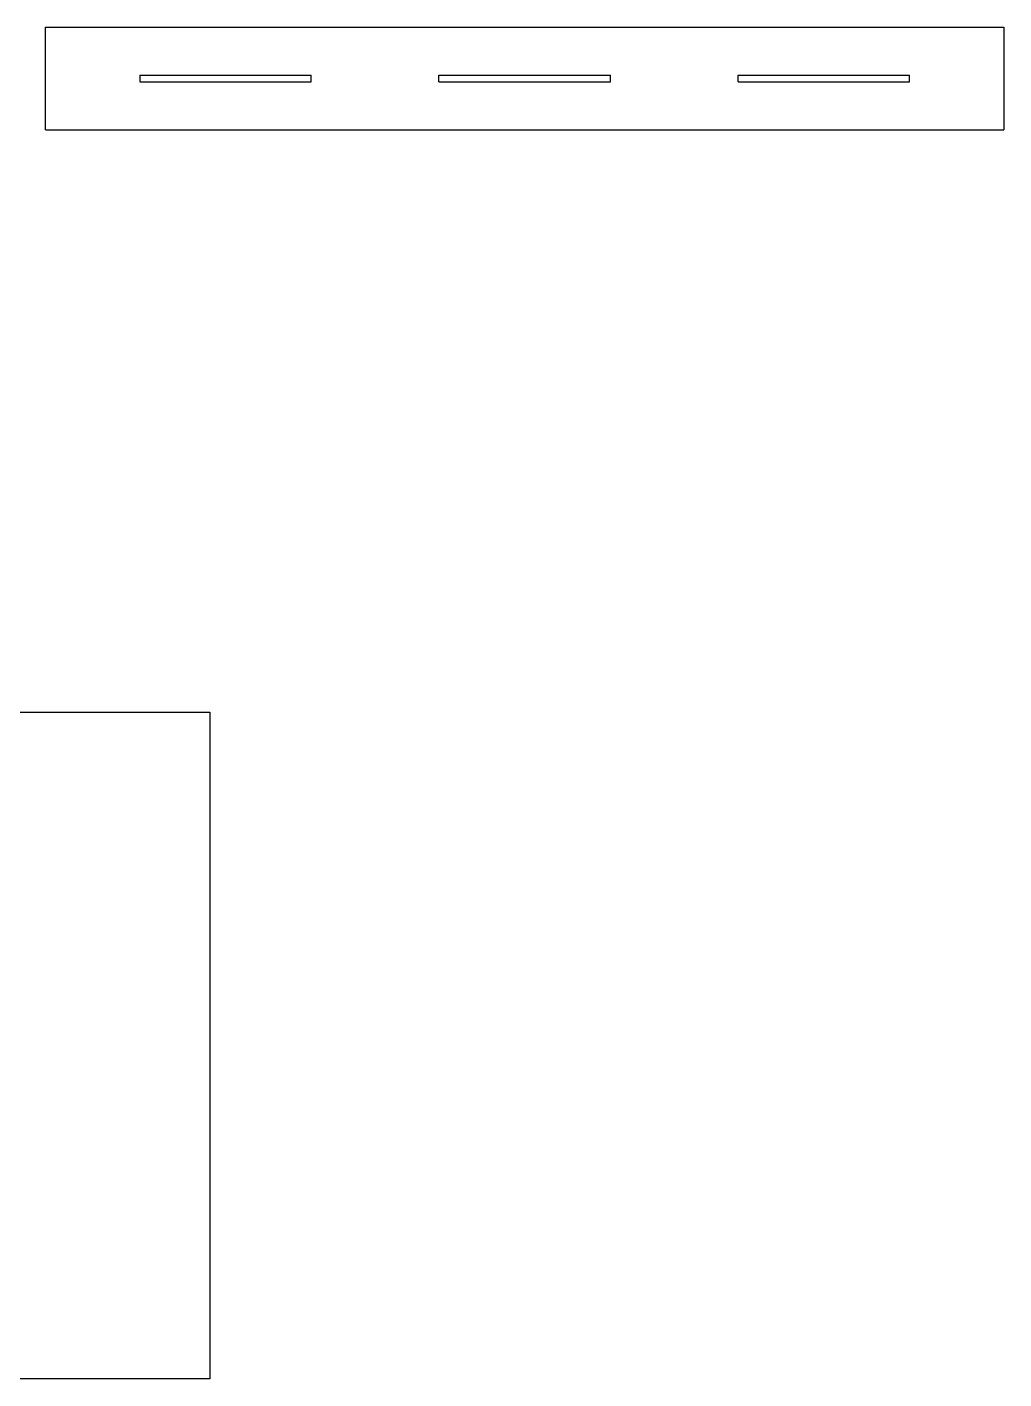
# Model space of a CAD drawing. Header units: millimetres. Extents: x 0 to 1069, y -442 to 347.
# Drawn here: x 499 to 1069, y -442 to 347 of the extents above; entities that cross this region are included whole.
import ezdxf

# ---------------------------------------------------------------- set-up
doc = ezdxf.new("R2010")
doc.units = ezdxf.units.MM
picture_1 = doc.add_image_def('image1.jpg', size_in_pixel=(1299, 856))

msp = doc.modelspace()

# ---------------------------------------------------------------- linework, layer by layer
for p, q in [((509.9, 286.82), (509.9, 346.82)), ((509.9, 346.82), (1068.96, 346.82)), ((1068.96, 346.82), (1068.96, 286.82)), ((564.9, 318.81), (664.9, 318.81)), ((564.9, 318.81), (564.9, 314.82)), ((664.9, 314.82), (664.9, 318.81)), ((739.43, 314.82), (739.43, 318.81)), ((739.43, 318.81), (839.43, 318.81)), ((839.43, 314.82), (839.43, 318.81)), ((913.96, 314.82), (913.96, 318.81)), ((913.96, 318.81), (1013.96, 318.81)), ((1013.96, 314.82), (1013.96, 318.81)), ((564.9, 314.82), (664.9, 314.82)), ((739.43, 314.82), (839.43, 314.82)), ((913.96, 314.82), (1013.96, 314.82)), ((509.9, 286.82), (1068.96, 286.82))]:
    msp.add_line(p, q)

# ---------------------------------------------------------------- pictures from other files: only their frames are drawn
image = msp.add_image(picture_1, insert=(15.89, -441.62), size_in_units=(590, 388.79))
image.dxf.flags = 7

doc.saveas('drawing.dxf')
